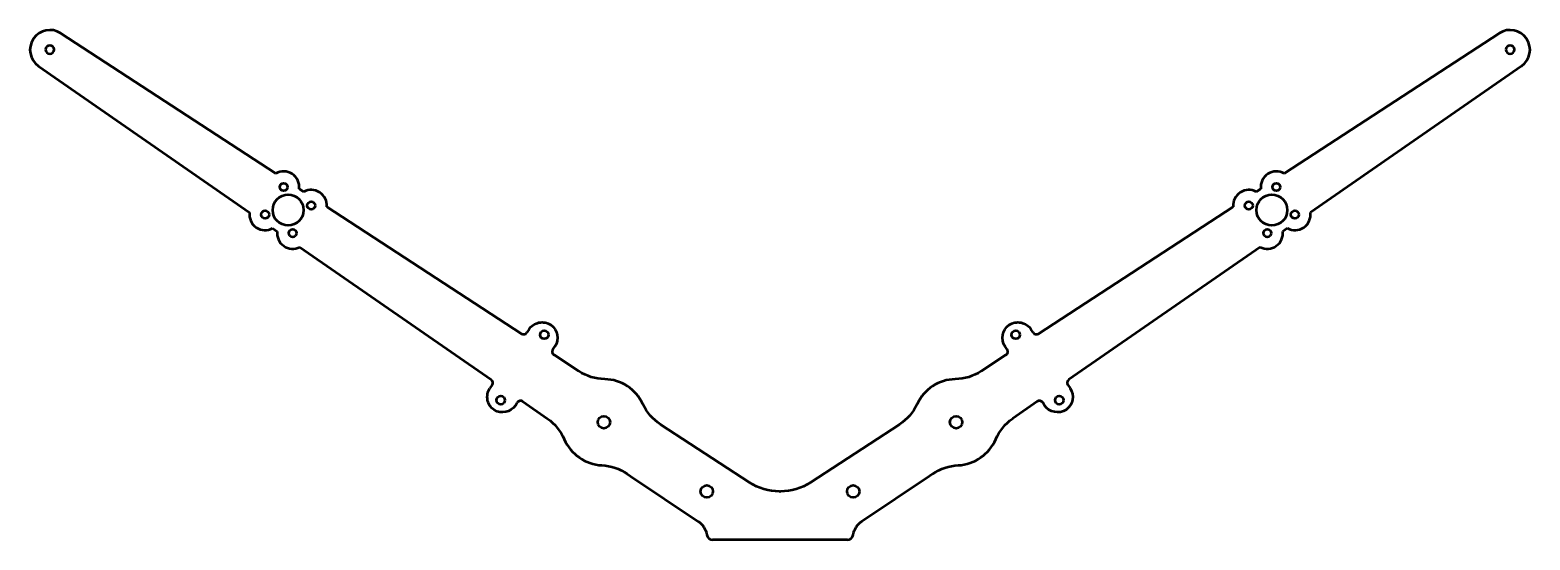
# Model space of a CAD drawing. Header units: millimetres. Extents: x 17 to 400, y 78 to 208.
import ezdxf

# ---------------------------------------------------------------- set-up
doc = ezdxf.new("R2010")
doc.units = ezdxf.units.MM
doc.header["$LTSCALE"] = 0.75
doc.layers.add('Visible', color=7, linetype='Continuous', lineweight=50)

msp = doc.modelspace()

# ---------------------------------------------------------------- linework, layer by layer
at = {"layer": 'Visible', "extrusion": (0, 2.967e-13, -1)}
for p, q in [((79.776943, 171.278913, 1.25), (24.809566, 207.11593, 1.25)), ((337.440916, 171.278913, 1.25), (392.408293, 207.11593, 1.25)), ((17.928768, 205.716209, 1.25), (17.851729, 205.601562, 1.25)), ((399.36613, 205.601562, 1.25), (399.28909, 205.716209, 1.25)), ((19.155615, 198.701962, 1.25), (73.104971, 161.349972, 1.25)), ((398.062244, 198.701962, 1.25), (344.112888, 161.349972, 1.25)), ((86.935773, 166.611578, 1.25), (85.771259, 167.370805, 1.25)), ((330.282085, 166.611578, 1.25), (331.4466, 167.370805, 1.25)), ((142.554789, 130.349713, 1.25), (92.82711, 162.77061, 1.25)), ((274.66307, 130.349713, 1.25), (324.390749, 162.77061, 1.25)), ((78.988271, 157.276653, 1.25), (80.131217, 156.48533, 1.25)), ((338.229588, 157.276653, 1.25), (337.086641, 156.48533, 1.25)), ((85.913444, 152.481989, 1.25), (134.790181, 118.642042, 1.25)), ((331.304415, 152.481989, 1.25), (282.427678, 118.642042, 1.25)), ((144.491906, 131.474071, 1.25), (143.933897, 130.63407, 1.25)), ((273.283962, 130.63407, 1.25), (272.725953, 131.474071, 1.25)), ((150.588116, 126.320889, 1.25), (151.091375, 127.072137, 1.25)), ((266.629743, 126.320889, 1.25), (266.126484, 127.072137, 1.25)), ((157.257392, 120.764073, 1.25), (150.872778, 124.926643, 1.25)), ((259.960467, 120.764073, 1.25), (266.345081, 124.926643, 1.25)), ((135.053906, 117.266535, 1.25), (134.49059, 116.418545, 1.25)), ((282.163953, 117.266535, 1.25), (282.728571, 116.416584, 1.25)), ((141.030048, 112.05293, 1.25), (141.503239, 112.759294, 1.25)), ((142.903284, 113.024912, 1.25), (149.150449, 108.699669, 1.25)), ((274.314575, 113.024912, 1.25), (268.06741, 108.699669, 1.25)), ((276.186501, 112.054886, 1.25), (275.71462, 112.759294, 1.25)), ((178.088508, 107.182834, 1.25), (200.839632, 92.349811, 1.25)), ((239.12935, 107.182834, 1.25), (216.378227, 92.349811, 1.25)), ((169.595764, 94.544297, 1.25), (170.418452, 93.974707, 1.25)), ((170.418452, 93.974707, 1.25), (187.734156, 82.412368, 1.25)), ((246.799407, 93.974707, 1.25), (229.483702, 82.412368, 1.25)), ((247.622095, 94.544297, 1.25), (246.799407, 93.974707, 1.25)), ((208.485693, 90.07746, 1.25), (208.732166, 90.07746, 1.25)), ((225.824303, 77.664197, 1.25), (191.393556, 77.664197, 1.25))]:
    msp.add_line(p, q, dxfattribs=at)
for centre in [(-22.07883, 202.927484, -1.25), (-395.139029, 202.927484, -1.25)]:
    msp.add_circle(centre, 1.075, dxfattribs=at)
at = {"layer": 'Visible'}
for centre, radius in [((81.797319, 167.826656, 1.25), 1), ((335.42054, 167.826656, 1.25), 1), ((82.952451, 161.9389, 1.25), 3.95), ((334.265408, 161.9389, 1.25), 3.95), ((77.064695, 160.783768, 1.25), 1), ((88.840207, 163.094032, 1.25), 1), ((328.377652, 163.094032, 1.25), 1), ((340.153164, 160.783768, 1.25), 1), ((84.107583, 156.051144, 1.25), 1), ((333.110276, 156.051144, 1.25), 1), ((148.377143, 130.093797, 1.25), 1.075), ((268.840716, 130.093797, 1.25), 1.075), ((137.268554, 113.371431, 1.25), 1.075), ((279.949305, 113.371431, 1.25), 1.075), ((163.608929, 107.739996, 1.25), 1.575), ((253.608929, 107.739996, 1.25), 1.575), ((189.893556, 90.07746, 1.25), 1.575), ((227.324303, 90.07746, 1.25), 1.575)]:
    msp.add_circle(centre, radius, dxfattribs=at)
for centre, radius, start, end in [((22.07883, 202.927484, 1.25), 5, 56.896902, 146.1), ((395.139029, 202.927484, 1.25), 5, 33.9, 123.103098), ((22.00179, 202.812836, 1.25), 5, 146.1, 235.303098), ((395.216069, 202.812836, 1.25), 5, 304.696902, 33.9), ((81.797319, 167.826656, 1.25), 4, 353.456199, 120.337605), ((335.42054, 167.826656, 1.25), 4, 59.662395, 186.543801), ((88.840207, 163.094032, 1.25), 4, 355.362261, 118.431543), ((328.377652, 163.094032, 1.25), 4, 61.568457, 184.637739), ((77.064695, 160.783768, 1.25), 4, 171.862395, 298.743801), ((340.153164, 160.783768, 1.25), 4, 241.256199, 8.137605), ((84.107583, 156.051144, 1.25), 4, 173.768457, 296.837739), ((333.110276, 156.051144, 1.25), 4, 243.162261, 6.231543), ((143.100936, 131.187402, 1.25), 1, 236.896902, 326.404098), ((274.116923, 131.187402, 1.25), 1, 213.595902, 303.103098), ((151.418925, 125.764332, 1.25), 1, 146.181975, 236.896902), ((265.798934, 125.764332, 1.25), 1, 303.103098, 33.818025), ((134.220945, 117.819867, 1.25), 1, 326.404098, 55.303098), ((163.608929, 107.739996, 1.25), 11, 24.952729, 88.841076), ((253.608929, 107.739996, 1.25), 11, 91.158924, 155.047271), ((282.996913, 117.819867, 1.25), 1, 124.696902, 213.595902), ((142.334049, 112.202737, 1.25), 1, 55.303098, 146.181975), ((274.88381, 112.202737, 1.25), 1, 33.818025, 124.696902), ((163.608929, 107.739996, 1.25), 11, 203.358924, 267.247271), ((253.608929, 107.739996, 1.25), 11, 272.752729, 336.641076), ((191.393556, 79.164197, 1.25), 1.5, 188.048067, 270), ((225.824303, 79.164197, 1.25), 1.5, 270, 351.951933)]:
    msp.add_arc(centre, radius, start, end, dxfattribs=at)
at = {"layer": 'Visible', "extrusion": (0, 2.967e-13, -1)}
for centre, radius, start, end in [((-147.823749, 129.260743, -1.25), 4, 33.595902, 123.597502), ((-147.768137, 129.298365, -1.25), 4, 124.559262, 213.818025), ((-269.449722, 129.298365, -1.25), 4, 326.181975, 55.440738), ((-269.39411, 129.260743, -1.25), 4, 56.402498, 146.404098), ((-164.084233, 131.235188, -1.25), 12.5, 271.158924, 303.103098), ((-253.133626, 131.235188, -1.25), 12.5, 236.896902, 268.841076), ((-137.822434, 114.205217, -1.25), 4, 303.581715, 33.595902), ((-279.396728, 114.203256, -1.25), 4, 146.404098, 234.452456), ((-137.70681, 114.279158, -1.25), 4, 213.818025, 301.615738), ((-184.915349, 117.653949, -1.25), 12.5, 303.103098, 335.047271), ((-232.30251, 117.653949, -1.25), 12.5, 204.952729, 236.896902), ((-279.509738, 114.281114, -1.25), 4, 236.418285, 326.181975), ((-142.03501, 98.422484, -1.25), 12.5, 124.696902, 156.641076), ((-275.182848, 98.422484, -1.25), 12.5, 23.358924, 55.303098), ((-162.480326, 84.267112, -1.25), 12.5, 92.752729, 124.696902), ((-254.737533, 84.267112, -1.25), 12.5, 55.303098, 87.247271), ((-208.485693, 104.07746, -1.25), 14, 270, 303.103098), ((-208.732166, 104.07746, -1.25), 14, 236.896902, 270), ((-184.957575, 78.254172, -1.25), 5, 123.732509, 171.951933), ((-232.260284, 78.254172, -1.25), 5, 8.048067, 56.267491)]:
    msp.add_arc(centre, radius, start, end, dxfattribs=at)

doc.saveas('drawing.dxf')
